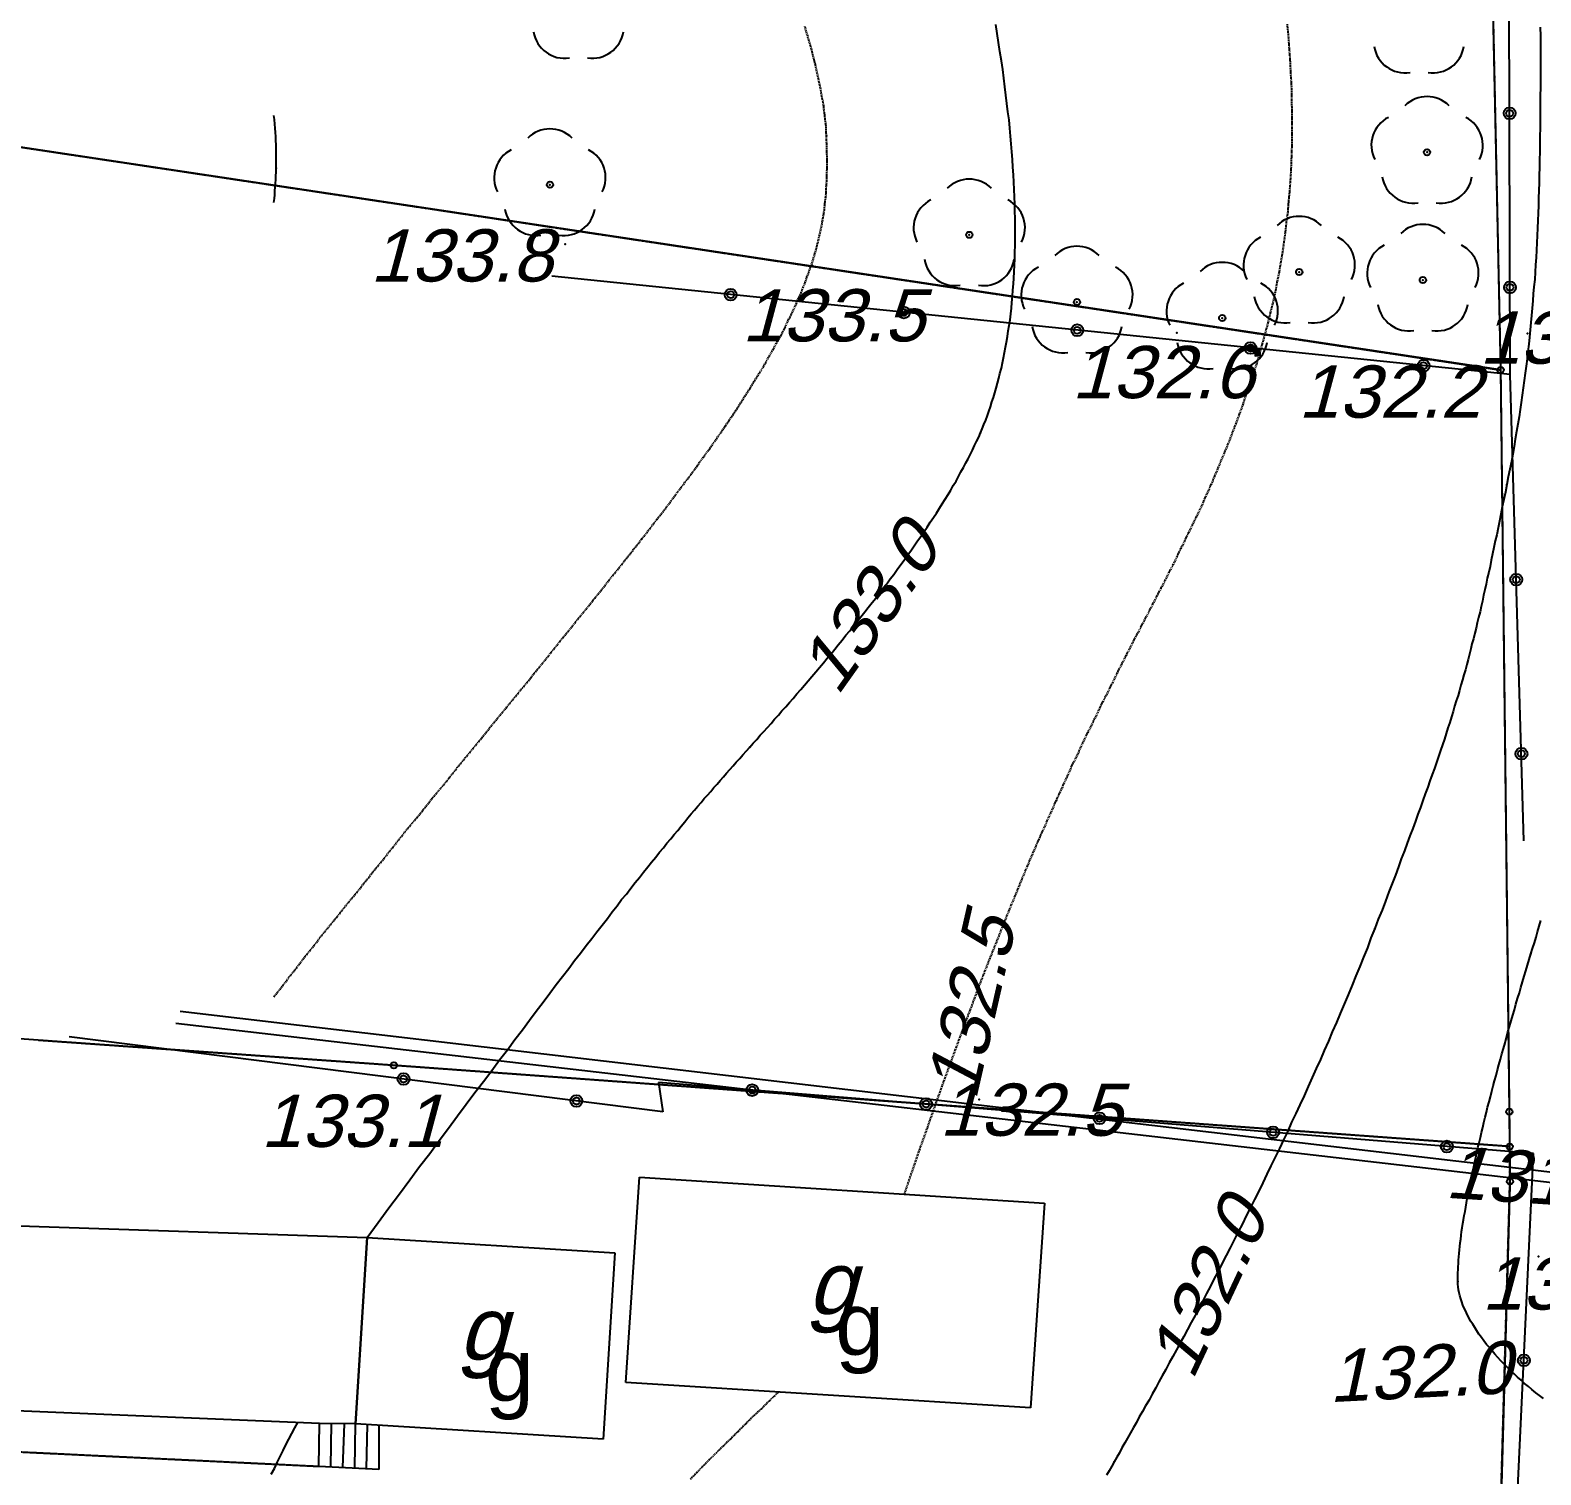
# Model space of a CAD drawing. Header units: millimetres. Extents: x -105266 to 178069, y 491 to 168574.
# Drawn here: x 20513 to 24849, y 95175 to 99323 of the extents above; entities that cross this region are included whole.
import ezdxf
from ezdxf.enums import TextEntityAlignment as Align

# ---------------------------------------------------------------- set-up
doc = ezdxf.new("R2010")
doc.units = ezdxf.units.MM
for name, pattern in [('1', [0]), ('BGT', [0]), ('BUD', [0]), ('GDE', [0]), ('GUK', [2.8, 2.1, -0.7]), ('GUZ', [1.4, 0.7, -0.7]), ('KOC', [2.8, 2.1, -0.7]), ('SCH', [0]), ('UBK', [2.1, 1.4, -0.7]), ('WRC', [0]), ('WRP', [4.5, 3, -1.5])]:
    doc.linetypes.add(name, pattern=pattern)
for name, color, linetype in [('DZIALKI', 7, 'GDE'), ('EBTPO_L_2', 154, '1'), ('EBUOA_MZ_T_0', 14, 'Continuous'), ('EBUOA_T_0', 7, 'Continuous'), ('EBUPP_L_0', 7, '1'), ('EBUPP_MZ_L_1', 14, 'BUD'), ('KONTURY', 90, 'GUK'), ('PUNKTY', 7, 'Continuous'), ('SDRPK_L_2', 11, 'KOC'), ('SZOPO_L_0', 171, '1'), ('SZZPZ_L_2', 90, '1'), ('UKKOC_T_0', 23, 'Continuous'), ('UKKPB_L_0', 23, 'UBK'), ('UZYTKI', 90, 'GUZ'), ('WUKOS_T_4', 34, 'Continuous'), ('WUKPS_L_8', 34, '1'), ('WWROH_T_0', 23, 'Continuous'), ('WWROH_T_1', 23, 'Continuous'), ('WWRPH_L_0', 23, 'WRC'), ('WWRPH_L_1', 23, 'WRP')]:
    doc.layers.add(name, color=color, linetype=linetype)
doc.styles.get("Standard").update_dxf_attribs({"font": 'arial.ttf'})

# ---------------------------------------------------------------- blocks, each defined once
blk = doc.blocks.new('GRO')
at = {"linetype": 'Continuous'}
blk.add_circle((0, 0), 0.09, dxfattribs=at)

msp = doc.modelspace()

# ---------------------------------------------------------------- linework, layer by layer
at = {"layer": 'DZIALKI'}
for p, q in [((24680.92, 100854.63), (24733.92, 98347.63)), ((24733.92, 98347.63), (20093.92, 99046.63)), ((24733.92, 98347.63), (24758.92, 96217.63)), ((21556.92, 96350.63), (15128.92, 96808.63)), ((24759.92, 96117.63), (21556.92, 96350.63)), ((24758.92, 96217.63), (24759.92, 96117.63)), ((24759.92, 96117.63), (24760.92, 96017.63)), ((24760.92, 96017.63), (24683.92, 93300.63))]:
    msp.add_line(p, q, dxfattribs=at)
at = {"layer": 'EBTPO_L_2', "linetype": 'SCH'}
for p, q in [((21341.92, 95198.63), (21343.92, 95322.63)), ((21375.92, 95197.63), (21377.92, 95322.63)), ((21410.92, 95195.63), (21414.92, 95321.63)), ((21444.92, 95194.63), (21446.92, 95321.63)), ((21478.92, 95192.63), (21480.92, 95319.63)), ((21513.92, 95316.63), (21513.92, 95190.63)), ((21513.92, 95190.63), (21341.92, 95198.63))]:
    msp.add_line(p, q, dxfattribs=at)
at = {"layer": 'EBUPP_L_0', "linetype": '1'}
for p, q in [((22222.92, 95440.63), (22261.92, 96029.63)), ((22261.92, 96029.63), (23424.92, 95954.63)), ((23424.92, 95954.63), (23384.92, 95367.63)), ((20453.92, 95890.63), (21479.92, 95856.63)), ((21446.92, 95321.63), (21479.92, 95856.63)), ((21479.92, 95856.63), (22190.92, 95812.63)), ((22190.92, 95812.63), (22157.92, 95277.63)), ((23384.92, 95367.63), (22222.92, 95440.63)), ((21343.92, 95322.63), (20424.92, 95360.63)), ((21446.92, 95321.63), (21343.92, 95322.63)), ((22157.92, 95277.63), (21446.92, 95321.63))]:
    msp.add_line(p, q, dxfattribs=at)
at = {"layer": 'EBUPP_MZ_L_1', "linetype": 'BUD'}
for p, q in [((22222.92, 95440.63), (22261.92, 96029.63)), ((22261.92, 96029.63), (23424.92, 95954.63)), ((23424.92, 95954.63), (23384.92, 95367.63)), ((20453.92, 95890.63), (21479.92, 95856.63)), ((21479.92, 95856.63), (21446.92, 95321.63)), ((21479.92, 95856.63), (22190.92, 95812.63)), ((22190.92, 95812.63), (22157.92, 95277.63)), ((23384.92, 95367.63), (22222.92, 95440.63)), ((21343.92, 95322.63), (20424.92, 95360.63)), ((21446.92, 95321.63), (21343.92, 95322.63)), ((22157.92, 95277.63), (21446.92, 95321.63))]:
    msp.add_line(p, q, dxfattribs=at)
at = {"layer": 'KONTURY'}
for p, q in [((20093.92, 99046.63), (24733.92, 98347.63)), ((24733.92, 98347.63), (24758.92, 96217.63)), ((21556.92, 96350.63), (20536.92, 96422.63)), ((24759.92, 96117.63), (21556.92, 96350.63)), ((24758.92, 96217.63), (24759.92, 96117.63)), ((24759.92, 96117.63), (24760.92, 96017.63)), ((24760.92, 96017.63), (24683.92, 93300.63))]:
    msp.add_line(p, q, dxfattribs=at)
at = {"layer": 'SDRPK_L_2', "linetype": 'KOC'}
msp.add_line((21341.92, 95198.63), (19474.92, 95288.63), dxfattribs=at)
at = {"layer": 'SZOPO_L_0', "linetype": 'BGT'}
for p, q in [((24761.92, 98334.63), (24753.92, 100906.63)), ((24761.92, 98334.63), (22010.92, 98616.63)), ((24800.92, 96995.63), (24761.92, 98334.63)), ((22328.92, 96217.63), (20624.92, 96432.63)), ((24828.92, 96097.63), (22316.92, 96301.63)), ((22316.92, 96301.63), (22328.92, 96217.63)), ((24740.92, 94254.63), (24828.92, 96097.63))]:
    msp.add_line(p, q, dxfattribs=at)
for centre, radius in [((24759.92, 99084.63), 17), ((24759.92, 99084.63), 10), ((22523.92, 98563.63), 17), ((22523.92, 98563.63), 10), ((24760.92, 98584.63), 17), ((24760.92, 98584.63), 10), ((23020.92, 98512.63), 17), ((23020.92, 98512.63), 10), ((23518.92, 98461.63), 17), ((23518.92, 98461.63), 10), ((24015.92, 98410.63), 17), ((24015.92, 98410.63), 10), ((24512.92, 98359.63), 17), ((24512.92, 98359.63), 10), ((24778.92, 97745.63), 17), ((24778.92, 97745.63), 10), ((24793.92, 97245.63), 17), ((24793.92, 97245.63), 10), ((21584.92, 96311.63), 17), ((21584.92, 96311.63), 10), ((22585.92, 96279.63), 17), ((22585.92, 96279.63), 10), ((22080.92, 96248.63), 17), ((22080.92, 96248.63), 10), ((23084.92, 96239.63), 17), ((23084.92, 96239.63), 10), ((23582.92, 96198.63), 17), ((23582.92, 96198.63), 10), ((24080.92, 96158.63), 17), ((24080.92, 96158.63), 10), ((24579.92, 96117.63), 17), ((24579.92, 96117.63), 10), ((24800.92, 95503.63), 17), ((24800.92, 95503.63), 10)]:
    msp.add_circle(centre, radius, dxfattribs=at)
at = {"layer": 'SZZPZ_L_2', "linetype": '1'}
for centre in [(24522.92, 98972.63), (22004.92, 98879.63), (23208.92, 98735.63), (24155.92, 98628.63), (24510.92, 98605.63), (23517.92, 98542.63), (23934.92, 98496.63)]:
    msp.add_circle(centre, 9, dxfattribs=at)
for centre, start, end in [((22046.92, 99332.63), 189.00064, 278.99936), ((22126.92, 99332.63), 261.00064, 350.99936), ((24459.92, 99290.63), 189.00064, 278.99936), ((24539.92, 99290.63), 261.00064, 350.99936), ((24522.92, 99042.63), 45.00064, 134.99936), ((24452.92, 98992.63), 117.00064, 206.99936), ((24592.91, 98992.63), 333.00064, 62.99936), ((22004.92, 98949.63), 45.00064, 134.99936), ((21934.92, 98899.63), 117.00064, 206.99936), ((22074.91, 98899.63), 333.00064, 62.99936), ((23208.92, 98805.63), 45.00064, 134.99936), ((24482.92, 98916.63), 189.00064, 278.99936), ((24562.92, 98916.63), 261.00064, 350.99936), ((23138.92, 98755.63), 117.00064, 206.99936), ((23278.91, 98755.63), 333.00064, 62.99936), ((21964.92, 98823.63), 189.00064, 278.99936), ((22044.92, 98823.63), 261.00064, 350.99936), ((24155.92, 98698.63), 45.00064, 134.99936), ((24510.92, 98675.63), 45.00064, 134.99936), ((23517.92, 98612.63), 45.00064, 134.99936), ((24085.92, 98648.63), 117.00064, 206.99936), ((24225.91, 98648.63), 333.00064, 62.99936), ((24440.92, 98625.63), 117.00064, 206.99936), ((24580.91, 98625.63), 333.00064, 62.99936), ((23168.92, 98679.63), 189.00064, 278.99936), ((23248.92, 98679.63), 261.00064, 350.99936), ((23934.92, 98566.63), 45.00064, 134.99936), ((23447.92, 98562.63), 117.00064, 206.99936), ((23587.91, 98562.63), 333.00064, 62.99936), ((23864.92, 98516.63), 117.00064, 206.99936), ((24004.91, 98516.63), 333.00064, 62.99936), ((24115.92, 98572.63), 189.00064, 278.99936), ((24195.92, 98572.63), 261.00064, 350.99936), ((24470.92, 98549.63), 189.00064, 278.99936), ((24550.92, 98549.63), 261.00064, 350.99936), ((23477.92, 98486.63), 189.00064, 278.99936), ((23557.92, 98486.63), 261.00064, 350.99936), ((23894.92, 98440.63), 189.00064, 278.99936), ((23974.92, 98440.63), 261.00064, 350.99936)]:
    msp.add_arc(centre, 90, start, end, dxfattribs=at)
for p in [(24522.92, 98972.63), (22004.92, 98879.63), (23208.92, 98735.63), (24155.92, 98628.63), (24510.92, 98605.63), (23517.92, 98542.63), (23934.92, 98496.63)]:
    msp.add_point(p, dxfattribs=at)
at = {"layer": 'UKKPB_L_0', "linetype": '1'}
for p, q in [((20943.92, 96506.63), (25204.92, 96006.63)), ((25196.92, 95976.63), (20930.92, 96470.63))]:
    msp.add_line(p, q, dxfattribs=at)
at = {"layer": 'UZYTKI'}
for p, q in [((24680.92, 100854.63), (24733.92, 98347.63)), ((20093.92, 99046.63), (24733.92, 98347.63)), ((24733.92, 98347.63), (24758.92, 96217.63)), ((21556.92, 96350.63), (20536.92, 96422.63)), ((24759.92, 96117.63), (21556.92, 96350.63)), ((24758.92, 96217.63), (24759.92, 96117.63)), ((24760.92, 96021.63), (24759.92, 96117.63)), ((24759.92, 96117.63), (24760.92, 96017.63)), ((24683.92, 93300.63), (24760.92, 96021.63)), ((24760.92, 96017.63), (24683.92, 93300.63))]:
    msp.add_line(p, q, dxfattribs=at)
at = {"layer": 'WUKPS_L_8', "linetype": '1'}
for p in [(22048.92, 98708.63), (22757.92, 98647.63), (23804.92, 98454.63), (24810.92, 98452.63), (24678.92, 98311.63), (23236.92, 96252.63), (21444.92, 96118.63), (24842.92, 95801.63), (24745.92, 95484.63)]:
    msp.add_point(p, dxfattribs=at)
at = {"layer": 'WWRPH_L_0', "linetype": 'WRC'}
for p, q in [((23288.92, 99313.63), (23284.92, 99339.63)), ((23292.92, 99287.63), (23288.92, 99313.63)), ((24847.92, 99331.63), (24848.92, 99305.63)), ((24848.92, 99305.63), (24848.92, 99280.63)), ((23296.92, 99261.63), (23292.92, 99287.63)), ((23300.92, 99235.63), (23296.92, 99261.63)), ((24848.92, 99280.63), (24848.92, 99255.63)), ((23304.92, 99210.63), (23300.92, 99235.63)), ((24848.92, 99255.63), (24848.92, 99231.63)), ((24848.92, 99231.63), (24848.92, 99206.63)), ((23307.92, 99185.63), (23304.92, 99210.63)), ((23310.92, 99160.63), (23307.92, 99185.63)), ((24848.92, 99206.63), (24848.92, 99182.63)), ((24848.92, 99182.63), (24848.92, 99158.63)), ((23313.92, 99136.63), (23310.92, 99160.63)), ((23316.92, 99112.63), (23313.92, 99136.63)), ((24848.92, 99158.63), (24847.92, 99134.63)), ((24847.92, 99134.63), (24847.92, 99111.63)), ((23319.92, 99088.63), (23316.92, 99112.63)), ((23322.92, 99065.63), (23319.92, 99088.63)), ((24847.92, 99111.63), (24847.92, 99087.63)), ((24847.92, 99087.63), (24847.92, 99064.63)), ((21213.92, 99066.63), (21212.92, 99078.63)), ((21214.92, 99053.63), (21213.92, 99066.63)), ((21215.92, 99041.63), (21214.92, 99053.63)), ((21216.92, 99029.63), (21215.92, 99041.63)), ((23324.92, 99041.63), (23322.92, 99065.63)), ((23326.92, 99018.63), (23324.92, 99041.63)), ((24847.92, 99041.63), (24846.92, 99018.63)), ((24847.92, 99064.63), (24847.92, 99041.63)), ((21217.92, 99017.63), (21216.92, 99029.63)), ((21217.92, 99005.63), (21217.92, 99017.63)), ((21218.92, 98994.63), (21217.92, 99005.63)), ((23328.92, 98996.63), (23326.92, 99018.63)), ((24846.92, 99018.63), (24846.92, 98995.63)), ((21218.92, 98982.63), (21218.92, 98994.63)), ((21218.92, 98970.63), (21218.92, 98982.63)), ((21218.92, 98959.63), (21218.92, 98970.63)), ((21218.92, 98948.63), (21218.92, 98959.63)), ((23330.92, 98973.63), (23328.92, 98996.63)), ((23332.92, 98951.63), (23330.92, 98973.63)), ((24846.92, 98973.63), (24845.92, 98950.63)), ((24846.92, 98995.63), (24846.92, 98973.63)), ((21217.92, 98904.63), (21218.92, 98915.63)), ((21218.92, 98937.63), (21218.92, 98948.63)), ((21218.92, 98926.63), (21218.92, 98937.63)), ((21218.92, 98915.63), (21218.92, 98926.63)), ((23333.92, 98929.63), (23332.92, 98951.63)), ((23335.92, 98907.63), (23333.92, 98929.63)), ((24845.92, 98928.63), (24844.92, 98906.63)), ((24845.92, 98950.63), (24845.92, 98928.63)), ((21214.92, 98861.63), (21215.92, 98872.63)), ((21215.92, 98872.63), (21216.92, 98883.63)), ((21216.92, 98883.63), (21217.92, 98893.63)), ((21217.92, 98893.63), (21217.92, 98904.63)), ((23336.92, 98886.63), (23335.92, 98907.63)), ((23337.92, 98865.63), (23336.92, 98886.63)), ((24844.92, 98884.63), (24843.92, 98862.63)), ((24844.92, 98906.63), (24844.92, 98884.63)), ((21212.92, 98828.63), (21213.92, 98839.63)), ((21213.92, 98839.63), (21214.92, 98850.63)), ((21214.92, 98850.63), (21214.92, 98861.63)), ((23338.92, 98844.63), (23337.92, 98865.63)), ((23339.92, 98823.63), (23338.92, 98844.63)), ((24843.92, 98862.63), (24842.92, 98840.63)), ((24842.92, 98840.63), (24842.92, 98819.63)), ((23339.92, 98803.63), (23339.92, 98823.63)), ((23340.92, 98782.63), (23339.92, 98803.63)), ((23340.92, 98762.63), (23340.92, 98782.63)), ((24841.92, 98797.63), (24840.92, 98776.63)), ((24842.92, 98819.63), (24841.92, 98797.63)), ((23340.92, 98743.63), (23340.92, 98762.63)), ((23340.92, 98723.63), (23340.92, 98743.63)), ((24839.92, 98754.63), (24838.92, 98733.63)), ((24840.92, 98776.63), (24839.92, 98754.63)), ((23339.92, 98685.63), (23340.92, 98704.63)), ((23340.92, 98704.63), (23340.92, 98723.63)), ((24837.92, 98712.63), (24836.92, 98691.63)), ((24838.92, 98733.63), (24837.92, 98712.63)), ((23338.92, 98648.63), (23339.92, 98666.63)), ((23339.92, 98666.63), (23339.92, 98685.63)), ((24835.92, 98670.63), (24833.92, 98649.63)), ((24836.92, 98691.63), (24835.92, 98670.63)), ((23335.92, 98594.63), (23336.92, 98611.63)), ((23336.92, 98611.63), (23337.92, 98629.63)), ((23337.92, 98629.63), (23338.92, 98648.63)), ((24832.92, 98628.63), (24831.92, 98607.63)), ((24833.92, 98649.63), (24832.92, 98628.63)), ((23332.92, 98559.63), (23333.92, 98576.63)), ((23333.92, 98576.63), (23335.92, 98594.63)), ((24827.92, 98566.63), (24826.92, 98545.63)), ((24829.92, 98586.63), (24827.92, 98566.63)), ((24831.92, 98607.63), (24829.92, 98586.63)), ((23327.92, 98508.63), (23329.92, 98524.63)), ((23329.92, 98524.63), (23330.92, 98541.63)), ((23330.92, 98541.63), (23332.92, 98559.63)), ((24824.92, 98524.63), (24822.92, 98503.63)), ((24826.92, 98545.63), (24824.92, 98524.63)), ((23322.92, 98475.63), (23325.92, 98491.63)), ((23325.92, 98491.63), (23327.92, 98508.63)), ((24820.92, 98483.63), (24818.92, 98462.63)), ((24822.92, 98503.63), (24820.92, 98483.63)), ((23315.92, 98427.63), (23318.92, 98443.63)), ((23318.92, 98443.63), (23320.92, 98459.63)), ((23320.92, 98459.63), (23322.92, 98475.63)), ((24816.92, 98441.63), (24814.92, 98421.63)), ((24818.92, 98462.63), (24816.92, 98441.63)), ((23306.92, 98382.63), (23309.92, 98397.63)), ((23309.92, 98397.63), (23312.92, 98412.63)), ((23312.92, 98412.63), (23315.92, 98427.63)), ((24811.92, 98400.63), (24809.92, 98379.63)), ((24814.92, 98421.63), (24811.92, 98400.63)), ((23296.92, 98337.63), (23300.92, 98352.63)), ((23300.92, 98352.63), (23303.92, 98367.63)), ((23303.92, 98367.63), (23306.92, 98382.63)), ((24807.92, 98358.63), (24804.92, 98338.63)), ((24809.92, 98379.63), (24807.92, 98358.63)), ((23285.92, 98295.63), (23289.92, 98309.63)), ((23289.92, 98309.63), (23293.92, 98323.63)), ((23293.92, 98323.63), (23296.92, 98337.63)), ((24801.92, 98317.63), (24798.92, 98296.63)), ((24804.92, 98338.63), (24801.92, 98317.63)), ((23273.92, 98255.63), (23277.92, 98268.63)), ((23277.92, 98268.63), (23281.92, 98281.63)), ((23281.92, 98281.63), (23285.92, 98295.63)), ((24795.92, 98275.63), (24792.92, 98254.63)), ((24798.92, 98296.63), (24795.92, 98275.63)), ((23260.92, 98216.63), (23264.92, 98228.63)), ((23264.92, 98228.63), (23269.92, 98241.63)), ((23269.92, 98241.63), (23273.92, 98255.63)), ((24789.92, 98233.63), (24786.92, 98212.63)), ((24792.92, 98254.63), (24789.92, 98233.63)), ((23240.92, 98166.63), (23245.92, 98178.63)), ((23245.92, 98178.63), (23250.92, 98190.63)), ((23250.92, 98190.63), (23255.92, 98203.63)), ((23255.92, 98203.63), (23260.92, 98216.63)), ((24783.92, 98191.63), (24779.92, 98170.63)), ((24786.92, 98212.63), (24783.92, 98191.63)), ((23223.92, 98130.63), (23229.92, 98142.63)), ((23229.92, 98142.63), (23235.92, 98154.63)), ((23235.92, 98154.63), (23240.92, 98166.63)), ((24775.92, 98148.63), (24772.92, 98127.63)), ((24779.92, 98170.63), (24775.92, 98148.63)), ((23198.92, 98080.63), (23205.92, 98092.63)), ((23205.92, 98092.63), (23211.92, 98105.63)), ((23211.92, 98105.63), (23217.92, 98117.63)), ((23217.92, 98117.63), (23223.92, 98130.63)), ((24768.92, 98105.63), (24764.92, 98084.63)), ((24772.92, 98127.63), (24768.92, 98105.63)), ((23177.92, 98041.63), (23184.92, 98054.63)), ((23184.92, 98054.63), (23191.92, 98067.63)), ((23191.92, 98067.63), (23198.92, 98080.63)), ((24760.92, 98062.63), (24755.92, 98040.63)), ((24764.92, 98084.63), (24760.92, 98062.63)), ((23147.92, 97989.63), (23155.92, 98002.63)), ((23155.92, 98002.63), (23162.92, 98015.63)), ((23162.92, 98015.63), (23170.92, 98028.63)), ((23170.92, 98028.63), (23177.92, 98041.63)), ((24751.92, 98018.63), (24747.92, 97996.63)), ((24755.92, 98040.63), (24751.92, 98018.63)), ((23122.92, 97950.63), (23130.92, 97963.63)), ((23130.92, 97963.63), (23139.92, 97976.63)), ((23139.92, 97976.63), (23147.92, 97989.63)), ((24742.92, 97975.63), (24738.92, 97954.63)), ((24747.92, 97996.63), (24742.92, 97975.63)), ((23096.92, 97910.63), (23105.92, 97923.63)), ((23105.92, 97923.63), (23114.92, 97936.63)), ((23114.92, 97936.63), (23122.92, 97950.63)), ((24734.92, 97933.63), (24730.92, 97913.63)), ((24738.92, 97954.63), (24734.92, 97933.63)), ((23069.92, 97869.63), (23078.92, 97883.63)), ((23078.92, 97883.63), (23087.92, 97896.63)), ((23087.92, 97896.63), (23096.92, 97910.63)), ((24722.92, 97874.63), (24718.92, 97856.63)), ((24726.92, 97894.63), (24722.92, 97874.63)), ((24730.92, 97913.63), (24726.92, 97894.63)), ((23031.92, 97815.63), (23040.92, 97828.63)), ((23040.92, 97828.63), (23050.92, 97842.63)), ((23050.92, 97842.63), (23059.92, 97856.63)), ((23059.92, 97856.63), (23069.92, 97869.63)), ((24714.92, 97837.63), (24710.92, 97819.63)), ((24718.92, 97856.63), (24714.92, 97837.63)), ((23001.92, 97774.63), (23011.92, 97788.63)), ((23011.92, 97788.63), (23021.92, 97801.63)), ((23021.92, 97801.63), (23031.92, 97815.63)), ((24706.92, 97801.63), (24703.92, 97783.63)), ((24710.92, 97819.63), (24706.92, 97801.63)), ((22971.92, 97733.63), (22981.92, 97747.63)), ((22981.92, 97747.63), (22991.92, 97760.63)), ((22991.92, 97760.63), (23001.92, 97774.63)), ((24695.92, 97749.63), (24692.92, 97732.63)), ((24699.92, 97766.63), (24695.92, 97749.63)), ((24703.92, 97783.63), (24699.92, 97766.63)), ((22940.92, 97692.63), (22950.92, 97706.63)), ((22950.92, 97706.63), (22960.92, 97720.63)), ((22960.92, 97720.63), (22971.92, 97733.63)), ((24684.92, 97700.63), (24681.92, 97683.63)), ((24688.92, 97716.63), (24684.92, 97700.63)), ((24692.92, 97732.63), (24688.92, 97716.63)), ((22908.92, 97652.63), (22918.92, 97665.63)), ((22918.92, 97665.63), (22929.92, 97679.63)), ((22929.92, 97679.63), (22940.92, 97692.63)), ((24677.92, 97668.63), (24674.92, 97652.63)), ((24681.92, 97683.63), (24677.92, 97668.63)), ((22865.92, 97598.63), (22876.92, 97611.63)), ((22876.92, 97611.63), (22886.92, 97625.63)), ((22886.92, 97625.63), (22897.92, 97638.63)), ((22897.92, 97638.63), (22908.92, 97652.63)), ((24666.92, 97621.63), (24663.92, 97606.63)), ((24670.92, 97636.63), (24666.92, 97621.63)), ((24674.92, 97652.63), (24670.92, 97636.63)), ((22832.92, 97558.63), (22843.92, 97571.63)), ((22843.92, 97571.63), (22854.92, 97585.63)), ((22854.92, 97585.63), (22865.92, 97598.63)), ((24655.92, 97575.63), (24651.92, 97561.63)), ((24659.92, 97591.63), (24655.92, 97575.63)), ((24663.92, 97606.63), (24659.92, 97591.63)), ((22800.92, 97519.63), (22811.92, 97532.63)), ((22811.92, 97532.63), (22822.92, 97545.63)), ((22822.92, 97545.63), (22832.92, 97558.63)), ((24644.92, 97531.63), (24640.92, 97516.63)), ((24648.92, 97546.63), (24644.92, 97531.63)), ((24651.92, 97561.63), (24648.92, 97546.63)), ((22756.92, 97467.63), (22767.92, 97480.63)), ((22767.92, 97480.63), (22778.92, 97493.63)), ((22778.92, 97493.63), (22789.92, 97506.63)), ((22789.92, 97506.63), (22800.92, 97519.63)), ((24632.92, 97486.63), (24628.92, 97472.63)), ((24636.92, 97501.63), (24632.92, 97486.63)), ((24640.92, 97516.63), (24636.92, 97501.63)), ((22724.92, 97429.63), (22735.92, 97442.63)), ((22735.92, 97442.63), (22745.92, 97454.63)), ((22745.92, 97454.63), (22756.92, 97467.63)), ((24619.92, 97442.63), (24615.92, 97427.63)), ((24624.92, 97457.63), (24619.92, 97442.63)), ((24628.92, 97472.63), (24624.92, 97457.63)), ((22692.92, 97392.63), (22702.92, 97404.63)), ((22702.92, 97404.63), (22713.92, 97417.63)), ((22713.92, 97417.63), (22724.92, 97429.63)), ((24606.92, 97397.63), (24601.92, 97382.63)), ((24611.92, 97412.63), (24606.92, 97397.63)), ((24615.92, 97427.63), (24611.92, 97412.63)), ((22649.92, 97344.63), (22660.92, 97356.63)), ((22660.92, 97356.63), (22670.92, 97368.63)), ((22670.92, 97368.63), (22681.92, 97380.63)), ((22681.92, 97380.63), (22692.92, 97392.63)), ((24592.92, 97351.63), (24587.92, 97335.63)), ((24597.92, 97366.63), (24592.92, 97351.63)), ((24601.92, 97382.63), (24597.92, 97366.63)), ((22608.92, 97298.63), (22618.92, 97309.63)), ((22618.92, 97309.63), (22629.92, 97320.63)), ((22629.92, 97320.63), (22639.92, 97332.63)), ((22639.92, 97332.63), (22649.92, 97344.63)), ((24582.92, 97319.63), (24577.92, 97303.63)), ((24587.92, 97335.63), (24582.92, 97319.63)), ((22568.92, 97253.63), (22578.92, 97264.63)), ((22578.92, 97264.63), (22588.92, 97275.63)), ((22588.92, 97275.63), (22598.92, 97286.63)), ((22598.92, 97286.63), (22608.92, 97298.63)), ((24566.92, 97271.63), (24561.92, 97254.63)), ((24572.92, 97287.63), (24566.92, 97271.63)), ((24577.92, 97303.63), (24572.92, 97287.63)), ((22530.92, 97210.63), (22539.92, 97221.63)), ((22539.92, 97221.63), (22549.92, 97231.63)), ((22549.92, 97231.63), (22558.92, 97242.63)), ((22558.92, 97242.63), (22568.92, 97253.63)), ((24549.92, 97220.63), (24543.92, 97203.63)), ((24555.92, 97237.63), (24549.92, 97220.63)), ((24561.92, 97254.63), (24555.92, 97237.63)), ((22493.92, 97168.63), (22502.92, 97179.63)), ((22502.92, 97179.63), (22511.92, 97189.63)), ((22511.92, 97189.63), (22521.92, 97200.63)), ((22521.92, 97200.63), (22530.92, 97210.63)), ((24537.92, 97185.63), (24530.92, 97167.63)), ((24543.92, 97203.63), (24537.92, 97185.63)), ((22456.92, 97126.63), (22466.92, 97137.63)), ((22466.92, 97137.63), (22475.92, 97148.63)), ((22475.92, 97148.63), (22484.92, 97158.63)), ((22484.92, 97158.63), (22493.92, 97168.63)), ((24524.92, 97149.63), (24517.92, 97130.63)), ((24530.92, 97167.63), (24524.92, 97149.63)), ((22419.92, 97083.63), (22429.92, 97094.63)), ((22429.92, 97094.63), (22438.92, 97105.63)), ((22438.92, 97105.63), (22447.92, 97116.63)), ((22447.92, 97116.63), (22456.92, 97126.63)), ((24503.92, 97091.63), (24496.92, 97071.63)), ((24510.92, 97111.63), (24503.92, 97091.63)), ((24517.92, 97130.63), (24510.92, 97111.63)), ((22381.92, 97037.63), (22391.92, 97049.63)), ((22391.92, 97049.63), (22400.92, 97061.63)), ((22400.92, 97061.63), (22410.92, 97072.63)), ((22410.92, 97072.63), (22419.92, 97083.63)), ((24489.92, 97051.63), (24481.92, 97030.63)), ((24496.92, 97071.63), (24489.92, 97051.63)), ((22351.92, 97001.63), (22361.92, 97013.63)), ((22361.92, 97013.63), (22371.92, 97025.63)), ((22371.92, 97025.63), (22381.92, 97037.63)), ((24473.92, 97009.63), (24465.92, 96988.63)), ((24481.92, 97030.63), (24473.92, 97009.63)), ((22308.92, 96948.63), (22319.92, 96962.63)), ((22319.92, 96962.63), (22330.92, 96975.63)), ((22330.92, 96975.63), (22340.92, 96988.63)), ((22340.92, 96988.63), (22351.92, 97001.63)), ((24457.92, 96966.63), (24448.92, 96943.63)), ((24465.92, 96988.63), (24457.92, 96966.63)), ((22273.92, 96905.63), (22285.92, 96920.63)), ((22285.92, 96920.63), (22296.92, 96934.63)), ((22296.92, 96934.63), (22308.92, 96948.63)), ((24440.92, 96920.63), (24431.92, 96896.63)), ((24448.92, 96943.63), (24440.92, 96920.63)), ((22236.92, 96859.63), (22249.92, 96875.63)), ((22249.92, 96875.63), (22261.92, 96890.63)), ((22261.92, 96890.63), (22273.92, 96905.63)), ((24431.92, 96896.63), (24422.92, 96872.63)), ((22210.92, 96826.63), (22224.92, 96842.63)), ((22224.92, 96842.63), (22236.92, 96859.63)), ((24412.92, 96848.63), (24403.92, 96822.63)), ((24422.92, 96872.63), (24412.92, 96848.63)), ((22169.92, 96772.63), (22183.92, 96791.63)), ((22183.92, 96791.63), (22197.92, 96808.63)), ((22197.92, 96808.63), (22210.92, 96826.63)), ((24393.92, 96796.63), (24382.92, 96770.63)), ((24403.92, 96822.63), (24393.92, 96796.63)), ((22139.92, 96734.63), (22154.92, 96753.63)), ((22154.92, 96753.63), (22169.92, 96772.63)), ((24372.92, 96743.63), (24361.92, 96716.63)), ((24382.92, 96770.63), (24372.92, 96743.63)), ((24839.92, 96734.63), (24844.92, 96750.63)), ((24844.92, 96750.63), (24849.92, 96766.63)), ((22108.92, 96694.63), (22124.92, 96714.63)), ((22124.92, 96714.63), (22139.92, 96734.63)), ((24361.92, 96716.63), (24351.92, 96688.63)), ((24825.92, 96686.63), (24830.92, 96702.63)), ((24830.92, 96702.63), (24835.92, 96718.63)), ((24835.92, 96718.63), (24839.92, 96734.63)), ((22075.92, 96651.63), (22092.92, 96672.63)), ((22092.92, 96672.63), (22108.92, 96694.63)), ((24340.92, 96661.63), (24329.92, 96634.63)), ((24351.92, 96688.63), (24340.92, 96661.63)), ((24815.92, 96654.63), (24820.92, 96670.63)), ((24820.92, 96670.63), (24825.92, 96686.63)), ((22040.92, 96605.63), (22058.92, 96628.63)), ((22058.92, 96628.63), (22075.92, 96651.63)), ((24329.92, 96634.63), (24318.92, 96607.63)), ((24801.92, 96606.63), (24806.92, 96622.63)), ((24806.92, 96622.63), (24810.92, 96638.63)), ((24810.92, 96638.63), (24815.92, 96654.63)), ((22004.92, 96557.63), (22022.92, 96582.63)), ((22022.92, 96582.63), (22040.92, 96605.63)), ((24307.92, 96580.63), (24296.92, 96553.63)), ((24318.92, 96607.63), (24307.92, 96580.63)), ((24787.92, 96558.63), (24791.92, 96574.63)), ((24791.92, 96574.63), (24796.92, 96590.63)), ((24796.92, 96590.63), (24801.92, 96606.63)), ((21965.92, 96506.63), (21985.92, 96532.63)), ((21985.92, 96532.63), (22004.92, 96557.63)), ((24284.92, 96526.63), (24273.92, 96499.63)), ((24296.92, 96553.63), (24284.92, 96526.63)), ((24773.92, 96510.63), (24777.92, 96526.63)), ((24777.92, 96526.63), (24782.92, 96542.63)), ((24782.92, 96542.63), (24787.92, 96558.63)), ((21945.92, 96480.63), (21965.92, 96506.63)), ((24273.92, 96499.63), (24262.92, 96473.63)), ((24763.92, 96478.63), (24768.92, 96494.63)), ((24768.92, 96494.63), (24773.92, 96510.63)), ((21903.92, 96424.63), (21925.92, 96452.63)), ((21925.92, 96452.63), (21945.92, 96480.63)), ((24250.92, 96446.63), (24239.92, 96420.63)), ((24262.92, 96473.63), (24250.92, 96446.63)), ((24750.92, 96431.63), (24754.92, 96446.63)), ((24754.92, 96446.63), (24759.92, 96462.63)), ((24759.92, 96462.63), (24763.92, 96478.63)), ((21882.92, 96395.63), (21903.92, 96424.63)), ((24239.92, 96420.63), (24227.92, 96393.63)), ((24737.92, 96383.63), (24741.92, 96399.63)), ((24741.92, 96399.63), (24746.92, 96415.63)), ((24746.92, 96415.63), (24750.92, 96431.63)), ((21837.92, 96335.63), (21859.92, 96366.63)), ((21859.92, 96366.63), (21882.92, 96395.63)), ((24216.92, 96367.63), (24204.92, 96341.63)), ((24227.92, 96393.63), (24216.92, 96367.63)), ((24728.92, 96352.63), (24733.92, 96368.63)), ((24733.92, 96368.63), (24737.92, 96383.63)), ((21813.92, 96304.63), (21837.92, 96335.63)), ((24192.92, 96315.63), (24181.92, 96289.63)), ((24204.92, 96341.63), (24192.92, 96315.63)), ((24716.92, 96306.63), (24720.92, 96321.63)), ((24720.92, 96321.63), (24724.92, 96337.63)), ((24724.92, 96337.63), (24728.92, 96352.63)), ((21764.92, 96239.63), (21789.92, 96272.63)), ((21789.92, 96272.63), (21813.92, 96304.63)), ((24181.92, 96289.63), (24169.92, 96263.63)), ((24704.92, 96260.63), (24708.92, 96276.63)), ((24708.92, 96276.63), (24712.92, 96291.63)), ((24712.92, 96291.63), (24716.92, 96306.63)), ((21739.92, 96205.63), (21764.92, 96239.63)), ((24157.92, 96237.63), (24145.92, 96212.63)), ((24169.92, 96263.63), (24157.92, 96237.63)), ((24693.92, 96216.63), (24696.92, 96230.63)), ((24696.92, 96230.63), (24700.92, 96245.63)), ((24700.92, 96245.63), (24704.92, 96260.63)), ((21713.92, 96170.63), (21739.92, 96205.63)), ((24133.92, 96187.63), (24122.92, 96161.63)), ((24145.92, 96212.63), (24133.92, 96187.63)), ((24682.92, 96172.63), (24685.92, 96186.63)), ((24685.92, 96186.63), (24689.92, 96201.63)), ((24689.92, 96201.63), (24693.92, 96216.63)), ((21686.92, 96134.63), (21713.92, 96170.63)), ((24110.92, 96136.63), (24098.92, 96111.63)), ((24122.92, 96161.63), (24110.92, 96136.63)), ((24672.92, 96128.63), (24675.92, 96143.63)), ((24675.92, 96143.63), (24678.92, 96157.63)), ((24678.92, 96157.63), (24682.92, 96172.63)), ((21630.92, 96060.63), (21659.92, 96097.63)), ((21659.92, 96097.63), (21686.92, 96134.63)), ((24098.92, 96111.63), (24086.92, 96087.63)), ((24662.92, 96086.63), (24665.92, 96100.63)), ((24665.92, 96100.63), (24668.92, 96114.63)), ((24668.92, 96114.63), (24672.92, 96128.63)), ((21602.92, 96021.63), (21630.92, 96060.63)), ((24074.92, 96062.63), (24062.92, 96038.63)), ((24086.92, 96087.63), (24074.92, 96062.63)), ((24653.92, 96046.63), (24656.92, 96059.63)), ((24656.92, 96059.63), (24659.92, 96073.63)), ((24659.92, 96073.63), (24662.92, 96086.63)), ((21572.92, 95981.63), (21602.92, 96021.63)), ((24051.92, 96013.63), (24039.92, 95989.63)), ((24062.92, 96038.63), (24051.92, 96013.63)), ((24642.92, 95993.63), (24645.92, 96006.63)), ((24645.92, 96006.63), (24647.92, 96019.63)), ((24647.92, 96019.63), (24650.92, 96032.63)), ((24650.92, 96032.63), (24653.92, 96046.63)), ((21542.92, 95941.63), (21572.92, 95981.63)), ((24027.92, 95965.63), (24015.92, 95942.63)), ((24039.92, 95989.63), (24027.92, 95965.63)), ((24635.92, 95955.63), (24637.92, 95968.63)), ((24637.92, 95968.63), (24640.92, 95980.63)), ((24640.92, 95980.63), (24642.92, 95993.63)), ((21511.92, 95899.63), (21542.92, 95941.63)), ((24015.92, 95942.63), (24003.92, 95918.63)), ((24627.92, 95907.63), (24629.92, 95919.63)), ((24629.92, 95919.63), (24631.92, 95931.63)), ((24631.92, 95931.63), (24633.92, 95943.63)), ((24633.92, 95943.63), (24635.92, 95955.63)), ((21479.92, 95856.63), (21511.92, 95899.63)), ((23992.92, 95895.63), (23980.92, 95872.63)), ((24003.92, 95918.63), (23992.92, 95895.63)), ((24621.92, 95873.63), (24623.92, 95884.63)), ((24623.92, 95884.63), (24625.92, 95896.63)), ((24625.92, 95896.63), (24627.92, 95907.63)), ((23968.92, 95849.63), (23957.92, 95826.63)), ((23980.92, 95872.63), (23968.92, 95849.63)), ((24616.92, 95830.63), (24617.92, 95841.63)), ((24617.92, 95841.63), (24619.92, 95851.63)), ((24619.92, 95851.63), (24620.92, 95862.63)), ((24620.92, 95862.63), (24621.92, 95873.63)), ((23945.92, 95804.63), (23934.92, 95782.63)), ((23957.92, 95826.63), (23945.92, 95804.63)), ((24612.92, 95791.63), (24613.92, 95800.63)), ((24612.92, 95781.63), (24612.92, 95791.63)), ((24613.92, 95800.63), (24614.92, 95810.63)), ((24614.92, 95810.63), (24615.92, 95820.63)), ((24615.92, 95820.63), (24616.92, 95830.63)), ((23923.92, 95760.63), (23911.92, 95738.63)), ((23934.92, 95782.63), (23923.92, 95760.63)), ((24610.92, 95755.63), (24611.92, 95763.63)), ((24610.92, 95746.63), (24610.92, 95755.63)), ((24610.92, 95738.63), (24610.92, 95746.63)), ((24611.92, 95772.63), (24612.92, 95781.63)), ((24611.92, 95763.63), (24611.92, 95772.63)), ((23900.92, 95716.63), (23889.92, 95695.63)), ((23911.92, 95738.63), (23900.92, 95716.63)), ((24610.92, 95730.63), (24610.92, 95738.63)), ((24610.92, 95722.63), (24610.92, 95730.63)), ((24611.92, 95714.63), (24610.92, 95722.63)), ((24612.92, 95706.63), (24611.92, 95714.63)), ((24614.92, 95697.63), (24612.92, 95706.63)), ((23878.92, 95674.63), (23867.92, 95653.63)), ((23889.92, 95695.63), (23878.92, 95674.63)), ((24616.92, 95689.63), (24614.92, 95697.63)), ((24619.92, 95680.63), (24616.92, 95689.63)), ((24622.92, 95671.63), (24619.92, 95680.63)), ((24625.92, 95662.63), (24622.92, 95671.63)), ((24629.92, 95653.63), (24625.92, 95662.63)), ((23856.92, 95632.63), (23845.92, 95612.63)), ((23867.92, 95653.63), (23856.92, 95632.63)), ((24633.92, 95644.63), (24629.92, 95653.63)), ((24637.92, 95635.63), (24633.92, 95644.63)), ((24642.92, 95626.63), (24637.92, 95635.63)), ((24647.92, 95616.63), (24642.92, 95626.63)), ((24653.92, 95607.63), (24647.92, 95616.63)), ((23824.92, 95572.63), (23813.92, 95553.63)), ((23834.92, 95592.63), (23824.92, 95572.63)), ((23845.92, 95612.63), (23834.92, 95592.63)), ((24659.92, 95597.63), (24653.92, 95607.63)), ((24665.92, 95588.63), (24659.92, 95597.63)), ((24671.92, 95578.63), (24665.92, 95588.63)), ((24678.92, 95569.63), (24671.92, 95578.63)), ((23803.92, 95533.63), (23792.92, 95514.63)), ((23813.92, 95553.63), (23803.92, 95533.63)), ((24685.92, 95559.63), (24678.92, 95569.63)), ((24693.92, 95549.63), (24685.92, 95559.63)), ((24701.92, 95540.63), (24693.92, 95549.63)), ((24709.92, 95530.63), (24701.92, 95540.63)), ((24717.92, 95521.63), (24709.92, 95530.63)), ((23782.92, 95496.63), (23772.92, 95477.63)), ((23792.92, 95514.63), (23782.92, 95496.63)), ((24725.92, 95511.63), (24717.92, 95521.63)), ((24734.92, 95502.63), (24725.92, 95511.63)), ((24743.92, 95492.63), (24734.92, 95502.63)), ((24753.92, 95483.63), (24743.92, 95492.63)), ((23762.92, 95459.63), (23752.92, 95441.63)), ((23772.92, 95477.63), (23762.92, 95459.63)), ((24762.92, 95473.63), (24753.92, 95483.63)), ((24772.92, 95464.63), (24762.92, 95473.63)), ((24782.92, 95455.63), (24772.92, 95464.63)), ((24792.92, 95446.63), (24782.92, 95455.63)), ((24802.92, 95437.63), (24792.92, 95446.63)), ((23733.92, 95406.63), (23724.92, 95389.63)), ((23743.92, 95424.63), (23733.92, 95406.63)), ((23752.92, 95441.63), (23743.92, 95424.63)), ((24813.92, 95428.63), (24802.92, 95437.63)), ((24823.92, 95419.63), (24813.92, 95428.63)), ((24834.92, 95410.63), (24823.92, 95419.63)), ((24845.92, 95402.63), (24834.92, 95410.63)), ((24856.92, 95394.63), (24845.92, 95402.63)), ((23705.92, 95356.63), (23696.92, 95341.63)), ((23714.92, 95373.63), (23705.92, 95356.63)), ((23724.92, 95389.63), (23714.92, 95373.63)), ((21272.92, 95309.63), (21280.92, 95325.63)), ((23688.92, 95325.63), (23679.92, 95310.63)), ((23696.92, 95341.63), (23688.92, 95325.63)), ((21246.92, 95261.63), (21255.92, 95277.63)), ((21255.92, 95277.63), (21263.92, 95293.63)), ((21263.92, 95293.63), (21272.92, 95309.63)), ((23662.92, 95280.63), (23654.92, 95266.63)), ((23671.92, 95295.63), (23662.92, 95280.63)), ((23679.92, 95310.63), (23671.92, 95295.63)), ((21221.92, 95210.63), (21230.92, 95227.63)), ((21230.92, 95227.63), (21238.92, 95244.63)), ((21238.92, 95244.63), (21246.92, 95261.63)), ((23631.92, 95225.63), (23624.92, 95212.63)), ((23639.92, 95238.63), (23631.92, 95225.63)), ((23646.92, 95252.63), (23639.92, 95238.63)), ((23654.92, 95266.63), (23646.92, 95252.63)), ((21204.92, 95176.63), (21213.92, 95193.63)), ((21213.92, 95193.63), (21221.92, 95210.63)), ((23609.92, 95186.63), (23602.92, 95173.63)), ((23617.92, 95199.63), (23609.92, 95186.63)), ((23624.92, 95212.63), (23617.92, 95199.63))]:
    msp.add_line(p, q, dxfattribs=at)
for p in [(21218.92, 98926.63), (23240.92, 98166.63), (24751.92, 98018.63), (22578.92, 97264.63), (24372.92, 96743.63), (24820.92, 96670.63), (24610.92, 95730.63), (23624.92, 95212.63)]:
    msp.add_point(p, dxfattribs=at)
at = {"layer": 'WWRPH_L_1', "linetype": 'WRP'}
for p, q in [((22740.92, 99320.63), (22736.92, 99334.63)), ((22744.92, 99306.63), (22740.92, 99320.63)), ((22748.92, 99292.63), (22744.92, 99306.63)), ((24120.92, 99340.63), (24123.92, 99312.63)), ((24123.92, 99312.63), (24125.92, 99284.63)), ((22752.92, 99279.63), (22748.92, 99292.63)), ((22756.92, 99265.63), (22752.92, 99279.63)), ((22759.92, 99251.63), (22756.92, 99265.63)), ((24125.92, 99284.63), (24127.92, 99256.63)), ((22763.92, 99237.63), (22759.92, 99251.63)), ((22766.92, 99224.63), (22763.92, 99237.63)), ((22769.92, 99210.63), (22766.92, 99224.63)), ((24127.92, 99256.63), (24129.92, 99228.63)), ((24129.92, 99228.63), (24130.92, 99199.63)), ((22772.92, 99197.63), (22769.92, 99210.63)), ((22775.92, 99184.63), (22772.92, 99197.63)), ((22778.92, 99170.63), (22775.92, 99184.63)), ((24130.92, 99199.63), (24132.92, 99171.63)), ((24132.92, 99171.63), (24133.92, 99143.63)), ((22781.92, 99157.63), (22778.92, 99170.63)), ((22783.92, 99144.63), (22781.92, 99157.63)), ((22785.92, 99131.63), (22783.92, 99144.63)), ((22788.92, 99118.63), (22785.92, 99131.63)), ((24133.92, 99143.63), (24133.92, 99115.63)), ((22790.92, 99105.63), (22788.92, 99118.63)), ((22791.92, 99093.63), (22790.92, 99105.63)), ((22793.92, 99080.63), (22791.92, 99093.63)), ((24133.92, 99115.63), (24134.92, 99086.63)), ((24134.92, 99086.63), (24134.92, 99058.63)), ((22794.92, 99068.63), (22793.92, 99080.63)), ((22796.92, 99055.63), (22794.92, 99068.63)), ((22797.92, 99043.63), (22796.92, 99055.63)), ((22797.92, 99031.63), (22797.92, 99043.63)), ((24134.92, 99058.63), (24134.92, 99030.63)), ((22798.92, 99019.63), (22797.92, 99031.63)), ((22798.92, 99007.63), (22798.92, 99019.63)), ((22799.92, 98995.63), (22798.92, 99007.63)), ((24134.92, 99001.63), (24133.92, 98973.63)), ((24134.92, 99030.63), (24134.92, 99001.63)), ((22799.92, 98983.63), (22799.92, 98995.63)), ((22799.92, 98972.63), (22799.92, 98983.63)), ((22800.92, 98960.63), (22799.92, 98972.63)), ((22800.92, 98948.63), (22800.92, 98960.63)), ((24133.92, 98973.63), (24132.92, 98944.63)), ((22799.92, 98913.63), (22800.92, 98925.63)), ((22799.92, 98902.63), (22799.92, 98913.63)), ((22800.92, 98937.63), (22800.92, 98948.63)), ((22800.92, 98925.63), (22800.92, 98937.63)), ((24131.92, 98916.63), (24129.92, 98887.63)), ((24132.92, 98944.63), (24131.92, 98916.63)), ((22797.92, 98867.63), (22798.92, 98878.63)), ((22798.92, 98878.63), (22799.92, 98890.63)), ((22799.92, 98890.63), (22799.92, 98902.63)), ((24129.92, 98887.63), (24127.92, 98859.63)), ((22793.92, 98819.63), (22794.92, 98831.63)), ((22794.92, 98831.63), (22796.92, 98843.63)), ((22796.92, 98843.63), (22797.92, 98855.63)), ((22797.92, 98855.63), (22797.92, 98867.63)), ((24124.92, 98830.63), (24122.92, 98801.63)), ((24127.92, 98859.63), (24124.92, 98830.63)), ((22786.92, 98771.63), (22788.92, 98783.63)), ((22788.92, 98783.63), (22790.92, 98795.63)), ((22790.92, 98795.63), (22792.92, 98807.63)), ((22792.92, 98807.63), (22793.92, 98819.63)), ((24122.92, 98801.63), (24118.92, 98772.63)), ((22778.92, 98733.63), (22781.92, 98746.63)), ((22781.92, 98746.63), (22784.92, 98759.63)), ((22784.92, 98759.63), (22786.92, 98771.63)), ((24115.92, 98744.63), (24111.92, 98715.63)), ((24118.92, 98772.63), (24115.92, 98744.63)), ((22765.92, 98681.63), (22769.92, 98695.63)), ((22769.92, 98695.63), (22772.92, 98708.63)), ((22772.92, 98708.63), (22775.92, 98721.63)), ((22775.92, 98721.63), (22778.92, 98733.63)), ((24111.92, 98715.63), (24107.92, 98686.63)), ((22752.92, 98641.63), (22757.92, 98654.63)), ((22757.92, 98654.63), (22761.92, 98668.63)), ((22761.92, 98668.63), (22765.92, 98681.63)), ((24102.92, 98657.63), (24097.92, 98628.63)), ((24107.92, 98686.63), (24102.92, 98657.63)), ((22737.92, 98598.63), (22742.92, 98613.63)), ((22742.92, 98613.63), (22747.92, 98627.63)), ((22747.92, 98627.63), (22752.92, 98641.63)), ((24097.92, 98628.63), (24091.92, 98599.63)), ((22718.92, 98554.63), (22725.92, 98569.63)), ((22725.92, 98569.63), (22731.92, 98584.63)), ((22731.92, 98584.63), (22737.92, 98598.63)), ((24086.92, 98570.63), (24079.92, 98540.63)), ((24091.92, 98599.63), (24086.92, 98570.63)), ((22697.92, 98507.63), (22705.92, 98523.63)), ((22705.92, 98523.63), (22712.92, 98538.63)), ((22712.92, 98538.63), (22718.92, 98554.63)), ((24079.92, 98540.63), (24072.92, 98511.63)), ((22681.92, 98474.63), (22689.92, 98491.63)), ((22689.92, 98491.63), (22697.92, 98507.63)), ((24065.92, 98482.63), (24057.92, 98452.63)), ((24072.92, 98511.63), (24065.92, 98482.63)), ((22654.92, 98423.63), (22664.92, 98440.63)), ((22664.92, 98440.63), (22673.92, 98457.63)), ((22673.92, 98457.63), (22681.92, 98474.63)), ((24057.92, 98452.63), (24049.92, 98423.63)), ((22634.92, 98387.63), (22644.92, 98405.63)), ((22644.92, 98405.63), (22654.92, 98423.63)), ((24041.92, 98393.63), (24032.92, 98364.63)), ((24049.92, 98423.63), (24041.92, 98393.63)), ((22601.92, 98331.63), (22613.92, 98350.63)), ((22613.92, 98350.63), (22624.92, 98369.63)), ((22624.92, 98369.63), (22634.92, 98387.63)), ((24032.92, 98364.63), (24022.92, 98334.63)), ((22577.92, 98292.63), (22589.92, 98312.63)), ((22589.92, 98312.63), (22601.92, 98331.63)), ((24012.92, 98305.63), (24002.92, 98276.63)), ((24022.92, 98334.63), (24012.92, 98305.63)), ((22551.92, 98251.63), (22564.92, 98272.63)), ((22564.92, 98272.63), (22577.92, 98292.63)), ((24002.92, 98276.63), (23993.92, 98248.63)), ((22523.92, 98209.63), (22537.92, 98230.63)), ((22537.92, 98230.63), (22551.92, 98251.63)), ((23983.92, 98220.63), (23973.92, 98193.63)), ((23993.92, 98248.63), (23983.92, 98220.63)), ((22493.92, 98165.63), (22508.92, 98187.63)), ((22508.92, 98187.63), (22523.92, 98209.63)), ((23973.92, 98193.63), (23963.92, 98167.63)), ((22461.92, 98119.63), (22477.92, 98142.63)), ((22477.92, 98142.63), (22493.92, 98165.63)), ((23953.92, 98141.63), (23943.92, 98116.63)), ((23963.92, 98167.63), (23953.92, 98141.63)), ((22427.92, 98072.63), (22444.92, 98096.63)), ((22444.92, 98096.63), (22461.92, 98119.63)), ((23932.92, 98091.63), (23922.92, 98066.63)), ((23943.92, 98116.63), (23932.92, 98091.63)), ((22390.92, 98022.63), (22409.92, 98047.63)), ((22409.92, 98047.63), (22427.92, 98072.63)), ((23922.92, 98066.63), (23912.92, 98042.63)), ((22371.92, 97997.63), (22390.92, 98022.63)), ((23902.92, 98018.63), (23891.92, 97994.63)), ((23912.92, 98042.63), (23902.92, 98018.63)), ((22332.92, 97944.63), (22352.92, 97971.63)), ((22352.92, 97971.63), (22371.92, 97997.63)), ((23881.92, 97971.63), (23870.92, 97947.63)), ((23891.92, 97994.63), (23881.92, 97971.63)), ((22290.92, 97890.63), (22311.92, 97918.63)), ((22311.92, 97918.63), (22332.92, 97944.63)), ((23859.92, 97924.63), (23848.92, 97902.63)), ((23870.92, 97947.63), (23859.92, 97924.63)), ((22268.92, 97862.63), (22290.92, 97890.63)), ((23837.92, 97879.63), (23826.92, 97856.63)), ((23848.92, 97902.63), (23837.92, 97879.63)), ((22223.92, 97805.63), (22246.92, 97834.63)), ((22246.92, 97834.63), (22268.92, 97862.63)), ((23815.92, 97834.63), (23804.92, 97811.63)), ((23826.92, 97856.63), (23815.92, 97834.63)), ((22201.92, 97777.63), (22223.92, 97805.63)), ((23793.92, 97788.63), (23781.92, 97766.63)), ((23804.92, 97811.63), (23793.92, 97788.63)), ((22156.92, 97720.63), (22178.92, 97749.63)), ((22178.92, 97749.63), (22201.92, 97777.63)), ((23770.92, 97743.63), (23758.92, 97720.63)), ((23781.92, 97766.63), (23770.92, 97743.63)), ((22133.92, 97692.63), (22156.92, 97720.63)), ((23746.92, 97697.63), (23734.92, 97674.63)), ((23758.92, 97720.63), (23746.92, 97697.63)), ((22087.92, 97635.63), (22110.92, 97663.63)), ((22110.92, 97663.63), (22133.92, 97692.63)), ((23734.92, 97674.63), (23722.92, 97650.63)), ((22064.92, 97606.63), (22087.92, 97635.63)), ((23709.92, 97626.63), (23697.92, 97602.63)), ((23722.92, 97650.63), (23709.92, 97626.63)), ((22018.92, 97549.63), (22041.92, 97578.63)), ((22041.92, 97578.63), (22064.92, 97606.63)), ((23684.92, 97578.63), (23671.92, 97553.63)), ((23697.92, 97602.63), (23684.92, 97578.63)), ((21995.92, 97520.63), (22018.92, 97549.63)), ((23658.92, 97527.63), (23645.92, 97502.63)), ((23671.92, 97553.63), (23658.92, 97527.63)), ((21949.92, 97463.63), (21972.92, 97492.63)), ((21972.92, 97492.63), (21995.92, 97520.63)), ((23645.92, 97502.63), (23632.92, 97476.63)), ((21925.92, 97434.63), (21949.92, 97463.63)), ((23619.92, 97449.63), (23605.92, 97421.63)), ((23632.92, 97476.63), (23619.92, 97449.63)), ((21879.92, 97377.63), (21902.92, 97406.63)), ((21902.92, 97406.63), (21925.92, 97434.63)), ((23591.92, 97394.63), (23577.92, 97365.63)), ((23605.92, 97421.63), (23591.92, 97394.63)), ((21855.92, 97348.63), (21879.92, 97377.63)), ((23577.92, 97365.63), (23563.92, 97336.63)), ((21809.92, 97291.63), (21832.92, 97320.63)), ((21832.92, 97320.63), (21855.92, 97348.63)), ((23563.92, 97336.63), (23548.92, 97306.63)), ((21785.92, 97262.63), (21809.92, 97291.63)), ((23533.92, 97276.63), (23519.92, 97244.63)), ((23548.92, 97306.63), (23533.92, 97276.63)), ((21738.92, 97205.63), (21762.92, 97234.63)), ((21762.92, 97234.63), (21785.92, 97262.63)), ((23519.92, 97244.63), (23503.92, 97212.63)), ((21715.92, 97176.63), (21738.92, 97205.63)), ((23488.92, 97179.63), (23473.92, 97145.63)), ((23503.92, 97212.63), (23488.92, 97179.63)), ((21668.92, 97119.63), (21692.92, 97147.63)), ((21692.92, 97147.63), (21715.92, 97176.63)), ((23473.92, 97145.63), (23457.92, 97110.63)), ((21622.92, 97061.63), (21645.92, 97090.63)), ((21645.92, 97090.63), (21668.92, 97119.63)), ((23457.92, 97110.63), (23441.92, 97075.63)), ((21598.92, 97033.63), (21622.92, 97061.63)), ((23441.92, 97075.63), (23425.92, 97038.63)), ((21552.92, 96975.63), (21575.92, 97004.63)), ((21575.92, 97004.63), (21598.92, 97033.63)), ((23425.92, 97038.63), (23408.92, 97000.63)), ((21529.92, 96946.63), (21552.92, 96975.63)), ((23391.92, 96962.63), (23374.92, 96922.63)), ((23408.92, 97000.63), (23391.92, 96962.63)), ((21483.92, 96889.63), (21506.92, 96918.63)), ((21506.92, 96918.63), (21529.92, 96946.63)), ((23374.92, 96922.63), (23357.92, 96881.63)), ((21460.92, 96860.63), (21483.92, 96889.63)), ((23357.92, 96881.63), (23340.92, 96839.63)), ((21414.92, 96803.63), (21437.92, 96832.63)), ((21437.92, 96832.63), (21460.92, 96860.63)), ((23340.92, 96839.63), (23322.92, 96796.63)), ((21391.92, 96775.63), (21414.92, 96803.63)), ((23322.92, 96796.63), (23304.92, 96751.63)), ((21345.92, 96718.63), (21368.92, 96746.63)), ((21368.92, 96746.63), (21391.92, 96775.63)), ((23304.92, 96751.63), (23286.92, 96705.63)), ((21323.92, 96689.63), (21345.92, 96718.63)), ((23286.92, 96705.63), (23267.92, 96658.63)), ((21278.92, 96632.63), (21300.92, 96661.63)), ((21300.92, 96661.63), (21323.92, 96689.63)), ((23267.92, 96658.63), (23248.92, 96610.63)), ((21256.92, 96604.63), (21278.92, 96632.63)), ((21212.92, 96547.63), (21234.92, 96575.63)), ((21234.92, 96575.63), (21256.92, 96604.63)), ((23248.92, 96610.63), (23229.92, 96560.63)), ((23229.92, 96560.63), (23210.92, 96509.63)), ((23210.92, 96509.63), (23190.92, 96456.63)), ((23190.92, 96456.63), (23170.92, 96402.63)), ((23170.92, 96402.63), (23150.92, 96347.63)), ((23150.92, 96347.63), (23129.92, 96290.63)), ((23129.92, 96290.63), (23108.92, 96231.63)), ((23108.92, 96231.63), (23087.92, 96171.63)), ((23087.92, 96171.63), (23065.92, 96109.63)), ((23065.92, 96109.63), (23043.92, 96045.63)), ((23043.92, 96045.63), (23021.92, 95980.63)), ((22660.92, 95412.63), (22635.92, 95388.63)), ((22612.92, 95365.63), (22588.92, 95343.63)), ((22635.92, 95388.63), (22612.92, 95365.63)), ((22566.92, 95321.63), (22544.92, 95299.63)), ((22588.92, 95343.63), (22566.92, 95321.63)), ((22523.92, 95278.63), (22502.92, 95258.63)), ((22544.92, 95299.63), (22523.92, 95278.63)), ((22482.92, 95238.63), (22462.92, 95218.63)), ((22502.92, 95258.63), (22482.92, 95238.63)), ((22443.92, 95199.63), (22425.92, 95180.63)), ((22462.92, 95218.63), (22443.92, 95199.63)), ((22425.92, 95180.63), (22407.92, 95162.63))]:
    msp.add_line(p, q, dxfattribs=at)
for p in [(22798.92, 99019.63), (24022.92, 98334.63), (22268.92, 97862.63)]:
    msp.add_point(p, dxfattribs=at)

# ---------------------------------------------------------------- block references
at = {"layer": 'PUNKTY', "xscale": 100, "yscale": 100, "zscale": 100}
for p in [(24733.92, 98347.63), (21556.92, 96350.63), (24758.92, 96217.63), (24759.92, 96117.63), (24760.92, 96017.63)]:
    msp.add_blockref('GRO', p, dxfattribs=at)

# ---------------------------------------------------------------- texts
at = {"layer": 'EBUOA_MZ_T_0', "oblique": 15}
for p in [(22813.92, 95698.63), (21811.92, 95567.63)]:
    msp.add_text('g', height=180, dxfattribs=at).set_placement(p, align=Align.MIDDLE)
at = {"layer": 'EBUOA_T_0'}
for p in [(22823.92, 95698.63), (21818.92, 95566.63)]:
    msp.add_text('g', height=180, dxfattribs=at).set_placement(p, align=Align.TOP_LEFT)
at = {"layer": 'UKKOC_T_0', "oblique": 15}
msp.add_text('131.32', height=150, rotation=356.22, dxfattribs=at).set_placement((24897.92, 96024.63), align=Align.MIDDLE)
at = {"layer": 'WUKOS_T_4', "oblique": 15}
for s, p in [('133.8', (21750.92, 98676.63)), ('133.5', (22817.92, 98504.63)), ('132.0', (24934.92, 98440.63)), ('132.6', (23764.92, 98341.63)), ('132.2', (24414.92, 98285.63)), ('133.1', (21436.92, 96191.63)), ('132.5', (23384.92, 96223.63)), ('132.1', (24941.92, 95724.63))]:
    msp.add_text(s, height=150, dxfattribs=at).set_placement(p, align=Align.MIDDLE)
msp.add_text('132.0', height=150, rotation=2.88001, dxfattribs=at).set_placement((24500.92, 95471.63), align=Align.MIDDLE)
at = {"layer": 'WWROH_T_0', "oblique": 15}
for s, rotation, p in [('133.0', 54.63, (22920.92, 97665.63)), ('132.0', 64.89001, (23892.92, 95712.63))]:
    msp.add_text(s, height=150, rotation=rotation, dxfattribs=at).set_placement(p, align=Align.MIDDLE)
at = {"layer": 'WWROH_T_1', "oblique": 15}
msp.add_text('132.5', height=150, rotation=77.13001, dxfattribs=at).set_placement((23212.92, 96519.63), align=Align.MIDDLE)

doc.saveas('drawing.dxf')
